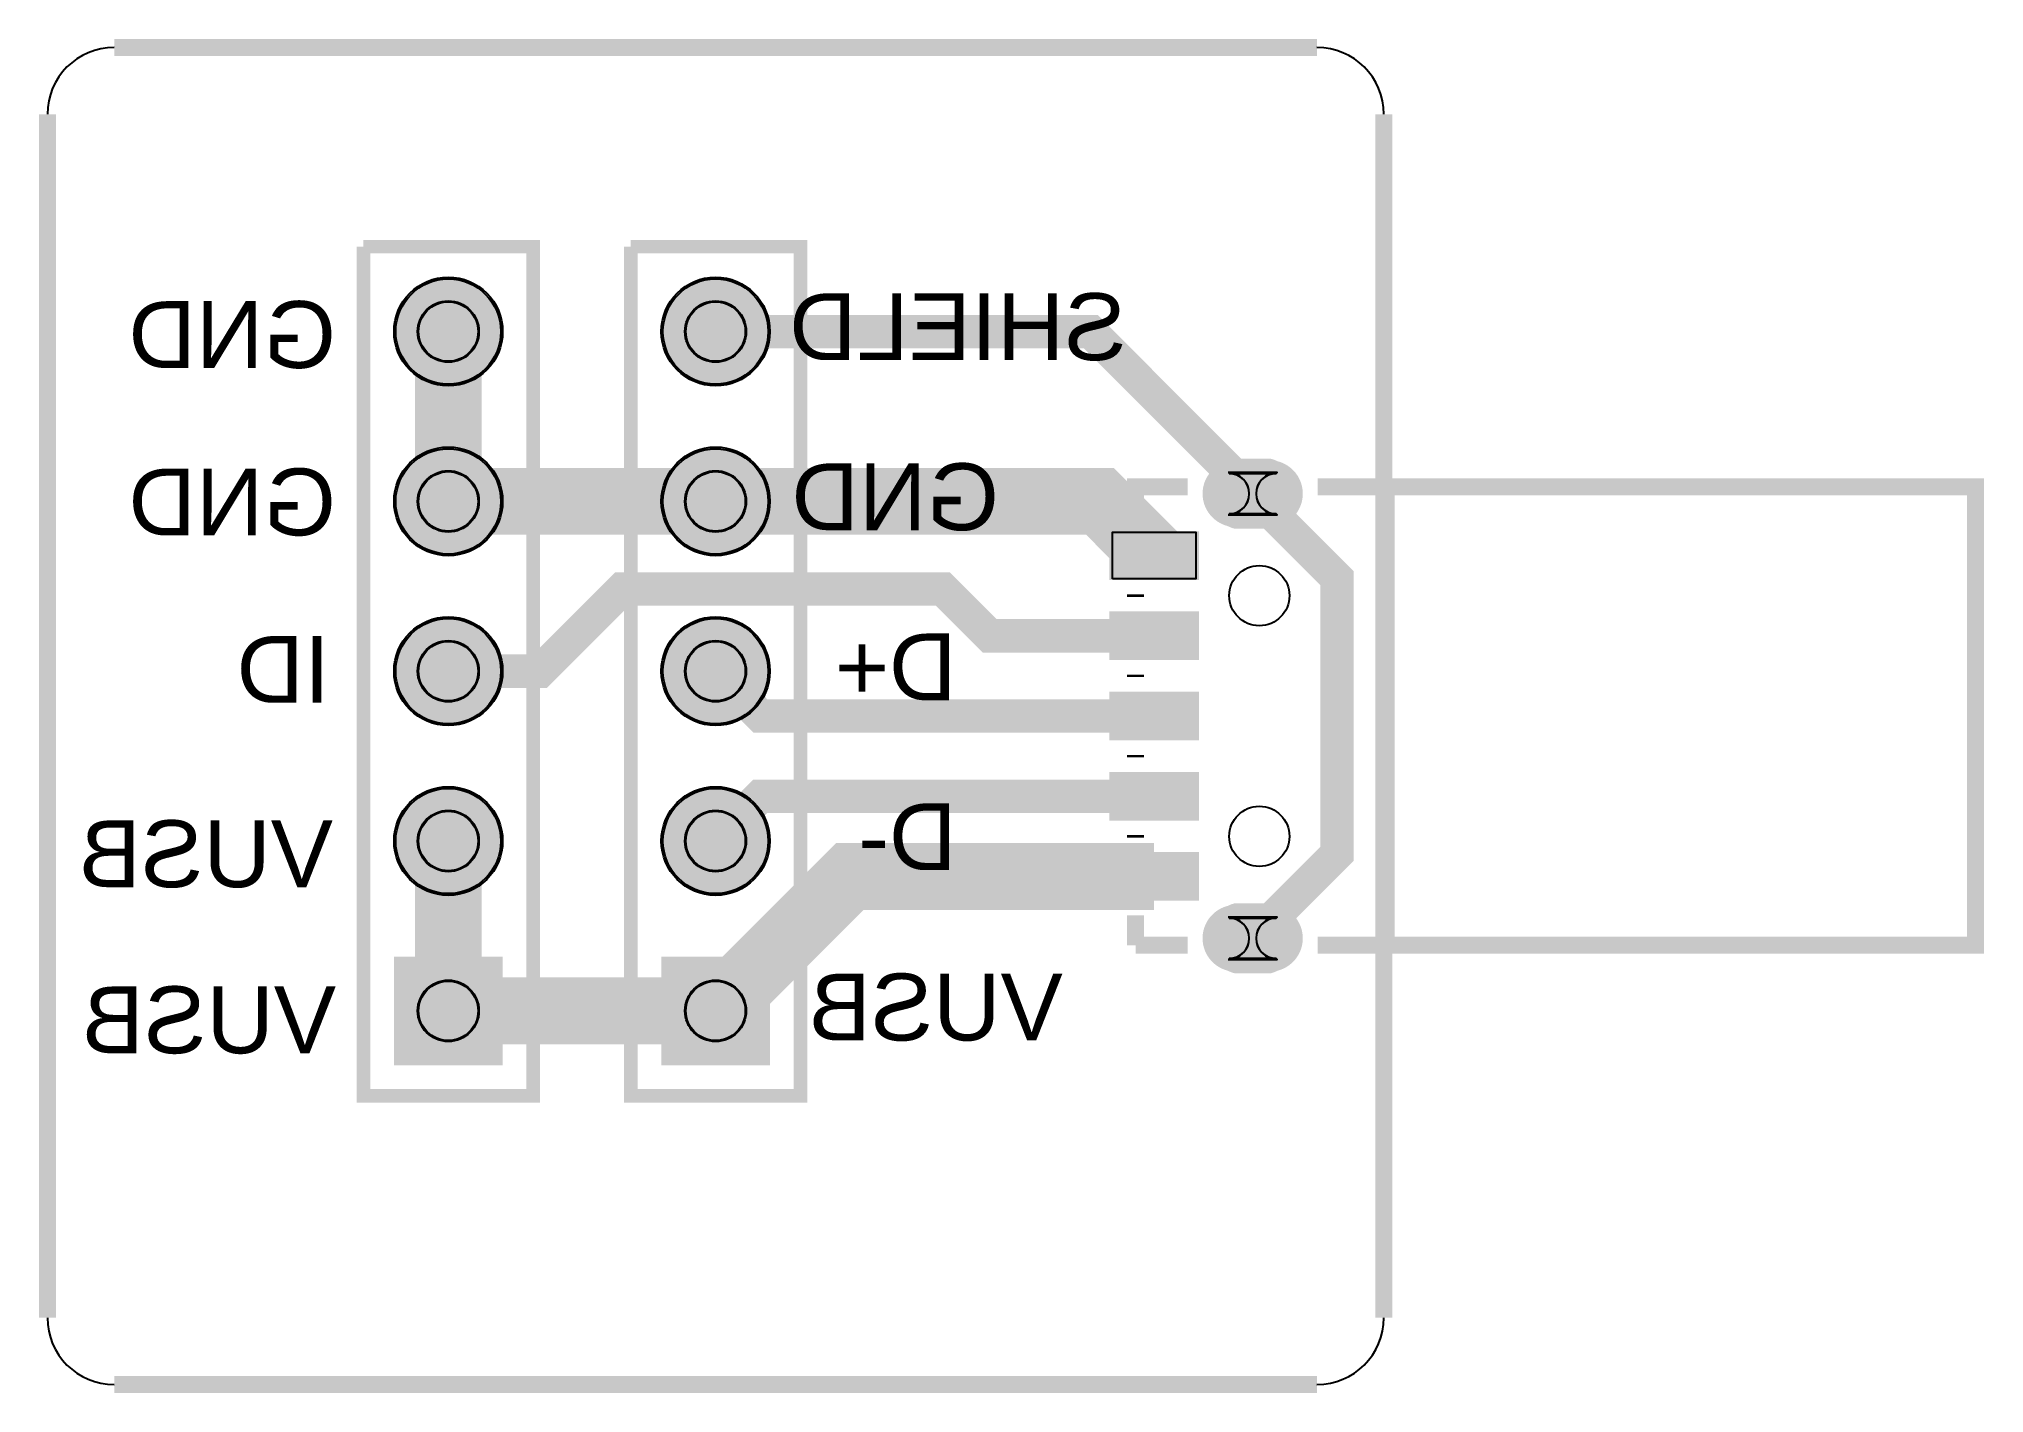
# Model space of a CAD drawing. Header units: millimetres. Extents: x -10.1 to 19, y -10.1 to 10.1.
import ezdxf

# ---------------------------------------------------------------- set-up
doc = ezdxf.new("R2010")
doc.units = ezdxf.units.MM
for name, color, linetype, true_color in [('BoardOutLine', 7, 'Continuous', 0xff00ff), ('BottomSolderMaskLayer', 7, 'Continuous', 0xaa00ff), ('Multi-Layer', 7, 'Continuous', 0xc0c0c0), ('TopLayer', 7, 'Continuous', 0xff0000), ('TopPasteMaskLayer', 7, 'Continuous', 0x808080), ('TopSilkLayer', 7, 'Continuous', 0xffcc00), ('TopSolderMaskLayer', 7, 'Continuous', 0x800080)]:
    doc.layers.add(name, color=color, linetype=linetype, true_color=true_color)
doc.styles.get("Standard").update_dxf_attribs({"font": 'arial.ttf'})

msp = doc.modelspace()

# ---------------------------------------------------------------- hatches: boundary and pattern name
at = {"layer": 'BottomSolderMaskLayer'}
for points in [[(-4.812801625603251, 5.750063500126998, 1), (-3.1871983743967487, 5.750063500126998, 1)], [(-0.8128016256032513, 5.750063500126998, 1), (0.8128016256032513, 5.750063500126998, 1)], [(-4.812801625603251, 3.210058420116866, 1), (-3.1871983743967487, 3.210058420116866, 1)], [(-0.8128016256032513, 3.210058420116866, 1), (0.8128016256032513, 3.210058420116866, 1)], [(7.774905394972166, 2.799466598933293, -0.7853981633974483), (7.774905394972166, 3.8502667005334956), (8.30030544577221, 3.8502667005334956, -0.7853981633974483), (8.30030544577221, 2.799466598933293)], [(-4.812801625603251, 0.6700533401067332, 1), (-3.1871983743967487, 0.6700533401067332, 1)], [(-0.8128016256032513, 0.6700533401067332, 1), (0.8128016256032513, 0.6700533401067332, 1)], [(-4.812801625603251, -1.869951739903513, 1), (-3.1871983743967487, -1.869951739903513, 1)], [(-0.8128016256032513, -1.869951739903513, 1), (0.8128016256032513, -1.869951739903513, 1)], [(7.774905394972166, -3.8505207010413756, -0.7853981633974483), (7.774905394972166, -2.799720599441173), (8.30030544577221, -2.799720599441173, -0.7853981633974483), (8.30030544577221, -3.8505207010413756)], [(-4.812801625603242, -5.222810884331352), (-4.812801625603242, -3.597207633124981), (-3.1871983743967576, -3.597207633124981), (-3.1871983743967576, -5.222810884331352)], [(-0.8128016256032424, -5.222810884331352), (-0.8128016256032424, -3.597207633124981), (0.8128016256032424, -3.597207633124981), (0.8128016256032424, -5.222810884331352)]]:
    msp.add_hatch(color=256, dxfattribs=at).paths.add_polyline_path(points)
at = {"layer": 'Multi-Layer'}
for points in [[(-4.78740157480315, 5.750063500126998, 1), (-3.21259842519685, 5.750063500126998, 1)], [(-0.7874015748031498, 5.750063500126998, 1), (0.7874015748031498, 5.750063500126998, 1)], [(-4.78740157480315, 3.210058420116866, 1), (-3.21259842519685, 3.210058420116866, 1)], [(-0.7874015748031498, 3.210058420116866, 1), (0.7874015748031498, 3.210058420116866, 1)], [(7.787604775209502, 2.8248666497333943, -0.7853981633974483), (7.787604775209502, 3.8248666497333943), (8.287604775209502, 3.8248666497333943, -0.7853981633974483), (8.287604775209502, 2.8248666497333943)], [(-4.78740157480315, 0.6700533401067332, 1), (-3.21259842519685, 0.6700533401067332, 1)], [(-0.7874015748031498, 0.6700533401067332, 1), (0.7874015748031498, 0.6700533401067332, 1)], [(-4.78740157480315, -1.869951739903513, 1), (-3.21259842519685, -1.869951739903513, 1)], [(-0.7874015748031498, -1.869951739903513, 1), (0.7874015748031498, -1.869951739903513, 1)], [(7.787604775209502, -3.8251206502412742, -0.7853981633974483), (7.787604775209502, -2.8251206502412742), (8.287604775209502, -2.8251206502412742, -0.7853981633974483), (8.287604775209502, -3.8251206502412742)], [(-4.787401574803084, -5.197409194818306), (-4.787401574803084, -3.6226060452121374), (-3.2125984251969157, -3.6226060452121374), (-3.2125984251969157, -5.197409194818306)], [(-0.7874015748030843, -5.197409194818306), (-0.7874015748030843, -3.6226060452121374), (0.787401574803198, -3.6226060452121374), (0.787401574803198, -5.197409194818306)]]:
    msp.add_hatch(color=256, dxfattribs=at).paths.add_polyline_path(points)
at = {"layer": 'TopLayer'}
for points in [[(5.937566675133439, 2.0500635001270666), (5.937566675133439, 2.7500889001778432), (7.187528575057286, 2.7500889001778432), (7.187528575057286, 2.0500635001270666)], [(5.937566675133439, 0.8500635001270211), (5.937566675133439, 1.5500889001777978), (7.187528575057286, 1.5500889001777978), (7.187528575057286, 0.8500635001270211)], [(5.937566675133439, -0.34993649987291064), (5.937566675133439, 0.3500889001777523), (7.187528575057286, 0.3500889001777523), (7.187528575057286, -0.34993649987291064)], [(5.937566675133439, -1.5499364998729561), (5.937566675133439, -0.8499110998221795), (7.187528575057286, -0.8499110998221795), (7.187528575057286, -1.5499364998729561)], [(5.937566675133439, -2.7499364998730016), (5.937566675133439, -2.0499110998221113), (7.187579375158748, -2.0499110998221113), (7.187579375158748, -2.7499364998730016)]]:
    msp.add_hatch(color=256, dxfattribs=at).paths.add_polyline_path(points)
at = {"layer": 'TopPasteMaskLayer'}
for points in [[(7.787680975362036, 2.8253238506478056), (7.755645870232229, 2.8263511612510683), (7.723742404649784, 2.8294288570713206), (7.692101676759648, 2.8345442912002454), (7.660853705062436, 2.8416764432273567), (7.630126894138812, 2.8507960056189177), (7.600047507009776, 2.8618655041476586), (7.5707391462931355, 2.8748394518829627), (7.542322246294816, 2.8896645361061246), (7.514913578118467, 2.906279837383522), (7.488625769828332, 2.9246170798980984), (7.463566843636045, 2.944600912008923), (7.4398397720149205, 2.966149215886958), (7.417542054563, 2.9891734449550995), (7.3967653173583585, 3.0135789877447223), (7.377594936445348, 3.0392655566747635), (7.360109687008844, 3.0661276001540045), (7.34438141966848, 3.094054736315911), (7.33047476522961, 3.1229322066009217), (7.31844686910199, 3.1526413473236516), (7.308347156476202, 3.183060077287564), (7.300217129226212, 3.21406339944258), (7.294090195367971, 3.2455239145248242), (7.289991531779606, 3.2773123445667807), (7.287937980744118, 3.309298064128484), (7.287937980740935, 3.341349637065605), (7.289991531769829, 3.373335356627763), (7.294090195351828, 3.4051237866704014), (7.300217129203702, 3.4365843017538964), (7.308347156447326, 3.467587623910731), (7.318446869066747, 3.49800635387669), (7.330474765188455, 3.5277154946018072), (7.344381419621413, 3.55659296488966), (7.360109686956321, 3.58452010105475), (7.377594936387368, 3.611382144537515), (7.396765317294921, 3.6370687134714217), (7.417542054494788, 3.6614742562653646), (7.439839771941934, 3.68449848533794), (7.463566843558738, 3.7060467892208635), (7.488625769746932, 3.7260306213366903), (7.514913578033429, 3.74436786385661), (7.542322246206368, 3.7609831651396917), (7.570739146201731, 3.775808249368538), (7.600047506915644, 3.7887821971097537), (7.630126894042633, 3.7998516956446338), (7.660853704964211, 3.808971258042561), (7.692101676660059, 3.8161034100759252), (7.723742404549057, 3.8212188442112165), (7.755645870131048, 3.8242965400380626), (7.7876809752604, 3.8253238506478056), (8.287630175260347, 3.8253238506478056), (8.319665280390154, 3.824296540044429), (8.3515687459726, 3.821218844224177), (8.383209473862507, 3.8161034100953657), (8.414457445559947, 3.8089712580681407), (8.445184256483572, 3.7998516956765798), (8.475263643612607, 3.7887821971479525), (8.504572004329248, 3.7758082494125347), (8.532988904327567, 3.7609831651894865), (8.560397572503916, 3.744367863912089), (8.586685380794052, 3.726030621397399), (8.611744306986338, 3.7060467892865745), (8.635471378607463, 3.6844984854085396), (8.657769096059383, 3.661474256340398), (8.678545833264025, 3.637068713550775), (8.697716214177035, 3.6113821446208476), (8.715201463613539, 3.5845201011416066), (8.730929730953903, 3.556592964979586), (8.744836385392773, 3.5277154946945757), (8.756864281520393, 3.4980063539719595), (8.766963994146181, 3.4675876240079333), (8.775094021396171, 3.4365843018529176), (8.781220955254412, 3.405123786770673), (8.785319618842777, 3.3733353567287168), (8.787373169878265, 3.3413496371670135), (8.787373169881448, 3.3092980642298926), (8.785319618852327, 3.2773123446677346), (8.781220955270555, 3.245523914625096), (8.775094021418681, 3.214063399541601), (8.766963994175057, 3.18306007738488), (8.756864281555409, 3.152641347418921), (8.744836385433928, 3.12293220669369), (8.73092973100097, 3.094054736405951), (8.715201463666062, 3.0661276002408613), (8.697716214235015, 3.0392655567579823), (8.678545833327462, 3.0135789878240757), (8.657769096127595, 2.9891734450302465), (8.63547137868045, 2.9661492159575573), (8.611744307063645, 2.9446009120747476), (8.586685380875451, 2.924617079958807), (8.560397572588954, 2.9062798374390013), (8.532988904416015, 2.8896645361559194), (8.504572004420652, 2.8748394519270732), (8.47526364370674, 2.8618655041857437), (8.44518425657975, 2.8507960056509773), (8.414457445658172, 2.84167644325305), (8.383209473962324, 2.834544291219572), (8.351568746073326, 2.8294288570843946), (8.319665280491336, 2.8263511612575485), (8.287630175361983, 2.8253238506478056)], [(5.937668275336591, 0.8504699009398564), (5.937668275336591, 1.550444500889057), (7.18773177546359, 1.550444500889057), (7.18773177546359, 0.8504699009398564)], [(5.937668275336591, -0.349682499364917), (5.937668275336591, 0.3505207010414324), (7.18773177546359, 0.3505207010414324), (7.18773177546359, -0.349682499364917)], [(5.937668275336591, -1.5496316992633865), (5.937668275336591, -0.849631699263341), (7.18773177546359, -0.849631699263341), (7.18773177546359, -1.5496316992633865)], [(5.937668275336591, -2.7495808991617423), (5.937668275336591, -2.049580899161697), (7.18773177546359, -2.049580899161697), (7.18773177546359, -2.7495808991617423)], [(7.787680975362036, -3.824612649225287), (7.755645870232229, -3.8235853386219105), (7.723742404649784, -3.820507642801658), (7.692101676759648, -3.815392208672847), (7.660853705062436, -3.808260056645622), (7.630126894138812, -3.799140494254061), (7.600047507009776, -3.7880709957253202), (7.5707391462931355, -3.775097047990016), (7.542322246294816, -3.760271963766968), (7.514913578118467, -3.7436566624895704), (7.488625769828332, -3.7253194199748805), (7.463566843636045, -3.705335587864056), (7.4398397720149205, -3.683787283986021), (7.417542054563, -3.6607630549178793), (7.3967653173583585, -3.6363575121282565), (7.377594936445348, -3.610670943198329), (7.360109687008844, -3.583808899719088), (7.34438141966848, -3.5558817635570676), (7.33047476522961, -3.527004293272057), (7.31844686910199, -3.497295152549441), (7.308347156476202, -3.4668764225854147), (7.300217129226212, -3.435873100430399), (7.294090195367971, -3.4044125853481546), (7.289991531779606, -3.372624155306198), (7.287937980744118, -3.340638435744495), (7.287937980740935, -3.308586862807374), (7.289991531769829, -3.276601143245216), (7.294090195351828, -3.2448127132025775), (7.300217129203702, -3.2133521981190825), (7.308347156447326, -3.1823488759623615), (7.318446869066747, -3.1519301459964026), (7.330474765188455, -3.1222210052711716), (7.344381419621413, -3.0933435349834326), (7.360109686956321, -3.0654163988183427), (7.377594936387368, -3.0385543553354637), (7.396765317294921, -3.012867786401557), (7.417542054494788, -2.988462243607728), (7.439839771941934, -2.9654380145350387), (7.463566843558738, -2.9438897106521154), (7.488625769746932, -2.9239058785362886), (7.514913578033429, -2.905568636016369), (7.542322246206368, -2.888953334733401), (7.570739146201731, -2.874128250504441), (7.600047506915644, -2.861154302763225), (7.630126894042633, -2.850084804228459), (7.660853704964211, -2.8409652418305313), (7.692101676660059, -2.8338330897970536), (7.723742404549057, -2.828717655661876), (7.755645870131048, -2.82563995983503), (7.7876809752604, -2.824612649225287), (8.287630175260347, -2.824612649225287), (8.319665280390154, -2.8256399598285498), (8.3515687459726, -2.828717655648802), (8.383209473862507, -2.833833089777613), (8.414457445559947, -2.840965241804838), (8.445184256483572, -2.850084804196399), (8.475263643612607, -2.86115430272514), (8.504572004329248, -2.874128250460444), (8.532988904327567, -2.888953334683606), (8.560397572503916, -2.9055686359610036), (8.586685380794052, -2.92390587847558), (8.611744306986338, -2.9438897105864044), (8.635471378607463, -2.965438014464439), (8.657769096059383, -2.988462243532581), (8.678545833264025, -3.0128677863222038), (8.697716214177035, -3.038554355252245), (8.715201463613539, -3.065416398731486), (8.730929730953903, -3.0933435348933926), (8.744836385392773, -3.122221005178403), (8.756864281520393, -3.151930145901133), (8.766963994146181, -3.1823488758650456), (8.775094021396171, -3.2133521980200612), (8.781220955254412, -3.2448127131023057), (8.785319618842777, -3.276601143144262), (8.787373169878265, -3.3085868627059654), (8.787373169881448, -3.3406384356430863), (8.785319618852327, -3.3726241552052443), (8.781220955270555, -3.404412585247883), (8.775094021418681, -3.435873100331378), (8.766963994175057, -3.4668764224882125), (8.756864281555409, -3.4972951524541713), (8.744836385433928, -3.5270042931792887), (8.73092973100097, -3.5558817634671414), (8.715201463666062, -3.5838088996322313), (8.697716214235015, -3.6106709431149966), (8.678545833327462, -3.636357512048903), (8.657769096127595, -3.660763054842846), (8.63547137868045, -3.6837872839154215), (8.611744307063645, -3.705335587798345), (8.586685380875451, -3.7253194199141717), (8.560397572588954, -3.7436566624340912), (8.532988904416015, -3.760271963717173), (8.504572004420652, -3.7750970479460193), (8.47526364370674, -3.788070995687235), (8.44518425657975, -3.799140494222115), (8.414457445658172, -3.8082600566200426), (8.383209473962324, -3.8153922086534067), (8.351568746073326, -3.820507642788698), (8.319665280491336, -3.8235853386154304), (8.287630175361983, -3.824612649225287)]]:
    msp.add_hatch(color=256, dxfattribs=at).paths.add_polyline_path(points)
at = {"layer": 'TopSolderMaskLayer'}
for points in [[(-4.812801625603251, 5.750063500126998, 1), (-3.1871983743967487, 5.750063500126998, 1)], [(-0.8128016256032513, 5.750063500126998, 1), (0.8128016256032513, 5.750063500126998, 1)], [(-4.812801625603251, 3.210058420116866, 1), (-3.1871983743967487, 3.210058420116866, 1)], [(-0.8128016256032513, 3.210058420116866, 1), (0.8128016256032513, 3.210058420116866, 1)], [(7.774905394972166, 2.799466598933293, -0.7853981633974483), (7.774905394972166, 3.8502667005334956), (8.30030544577221, 3.8502667005334956, -0.7853981633974483), (8.30030544577221, 2.799466598933293)], [(5.892206215748956, 2.0358401323187536), (5.892206215748956, 2.7643143324853554), (7.232879817833464, 2.7643143324853554), (7.232879817833464, 2.0358401323187536)], [(-4.812801625603251, 0.6700533401067332, 1), (-3.1871983743967487, 0.6700533401067332, 1)], [(-0.8128016256032513, 0.6700533401067332, 1), (0.8128016256032513, 0.6700533401067332, 1)], [(5.892206215748956, 0.8358360033201961), (5.892206215748956, 1.564310203486798), (7.232879817833464, 1.564310203486798), (7.232879817833464, 0.8358360033201961)], [(5.892206215748956, -0.3641578031820245), (5.892206215748956, 0.3643163969845773), (7.232879817833464, 0.3643163969845773), (7.232879817833464, -0.3641578031820245)], [(5.892206215748956, -1.5641619321804683), (5.892206215748956, -0.8356877320139802), (7.232879817833464, -0.8356877320139802), (7.232879817833464, -1.5641619321804683)], [(-4.812801625603251, -1.869951739903513, 1), (-3.1871983743967487, -1.869951739903513, 1)], [(-0.8128016256032513, -1.869951739903513, 1), (0.8128016256032513, -1.869951739903513, 1)], [(5.892206215748956, -2.7641557386828026), (5.892206215748956, -2.0356815385159734), (7.2329343045782934, -2.0356815385159734), (7.2329343045782934, -2.7641557386828026)], [(7.774905394972166, -3.8505207010413756, -0.7853981633974483), (7.774905394972166, -2.799720599441173), (8.30030544577221, -2.799720599441173, -0.7853981633974483), (8.30030544577221, -3.8505207010413756)], [(-4.812801625603242, -5.222810884331352), (-4.812801625603242, -3.597207633124981), (-3.1871983743967576, -3.597207633124981), (-3.1871983743967576, -5.222810884331352)], [(-0.8128016256032424, -5.222810884331352), (-0.8128016256032424, -3.597207633124981), (0.8128016256032424, -3.597207633124981), (0.8128016256032424, -5.222810884331352)]]:
    msp.add_hatch(color=256, dxfattribs=at).paths.add_polyline_path(points)

# ---------------------------------------------------------------- linework, layer by layer
at = {"layer": 'BoardOutLine', "const_width": 0.25400050800101603}
for points in [[(-9, 10), (9, 10)], [(-10, -9), (-10, 9)], [(10, 9), (10, -9)], [(10.00005080010169, -3.3999999999999773), (10.00005080010169, 3.400000000000091)], [(9, -9.999999999999886), (-9, -9.999999999999886)]]:
    msp.add_lwpolyline(points, dxfattribs=at)
at = {"layer": 'BoardOutLine'}
for centre, start, end in [((-9, 9), 90, 180), ((9, 9), 0, 90), ((-9, -9), 180.00000000000148, 270), ((9, -9), 270, 0)]:
    msp.add_arc(centre, 1, start, end, dxfattribs=at)
at = {"layer": 'BottomSolderMaskLayer'}
for points in [[(7.669772004060178, 3.6403430226215847), (8.40535876555623, 3.6403430226215847)], [(7.669772004060178, 3.009862961661463), (8.40535876555623, 3.009862961661463)], [(7.669772004060178, -3.009696797888148), (8.40535876555623, -3.009696797888148)], [(7.669772004060178, -3.6401768588482697), (8.40535876555623, -3.6401768588482697)]]:
    msp.add_lwpolyline(points, close=True, dxfattribs=at)
for centre, radius in [((-4, 5.750063500126998), 0.8128016256032513), ((0, 5.750063500126998), 0.8128016256032513), ((-4, 5.750012700025422), 0.45883962735667416), ((0, 5.750012700025422), 0.45883962735667416), ((-4, 3.210058420116866), 0.8128016256032513), ((0, 3.210058420116866), 0.8128016256032513), ((-4, 3.21000762001529), 0.45883962735667416), ((0, 3.21000762001529), 0.45883962735667416), ((-4, 0.6700533401067332), 0.8128016256032513), ((0, 0.6700533401067332), 0.8128016256032513), ((-4, 0.6700025400051572), 0.45883962735667416), ((0, 0.6700025400051572), 0.45883962735667416), ((-4, -1.869951739903513), 0.8128016256032513), ((0, -1.869951739903513), 0.8128016256032513), ((-4, -1.870002540005089), 0.45883962735667416), ((0, -1.870002540005089), 0.45883962735667416), ((-4, -4.410007620015222), 0.45883962735667416), ((0, -4.410007620015222), 0.45883962735667416)]:
    msp.add_circle(centre, radius, dxfattribs=at)
for centre, start, end in [((7.669772004060178, 3.325102992141524), 270, 90), ((8.40535876555623, 3.325102992141524), 90, 270), ((7.669772004060178, -3.324936828368209), 270, 90), ((8.40535876555623, -3.324936828368209), 90, 270)]:
    msp.add_arc(centre, 0.315240030480061, start, end, dxfattribs=at)
at = {"layer": 'Multi-Layer'}
for points in [[(7.687553975107903, 3.625095250190543), (8.387579375158793, 3.625095250190543)], [(7.687553975107903, 3.0250952501905433), (8.387579375158793, 3.0250952501905433)], [(7.687553975107903, -3.024942849885588), (8.387579375158793, -3.024942849885588)], [(7.687553975107903, -3.6249428498855876), (8.387579375158793, -3.6249428498855876)]]:
    msp.add_lwpolyline(points, close=True, dxfattribs=at)
for centre, radius in [((-4, 5.750063500126998), 0.7874015748031498), ((0, 5.750063500126998), 0.7874015748031498), ((-4, 5.750012700025422), 0.4445008890017781), ((0, 5.750012700025422), 0.4445008890017781), ((-4, 3.210058420116866), 0.7874015748031498), ((0, 3.210058420116866), 0.7874015748031498), ((-4, 3.21000762001529), 0.4445008890017781), ((0, 3.21000762001529), 0.4445008890017781), ((8.137668275336637, 1.7998475996952266), 0.4500127000254001), ((-4, 0.6700533401067332), 0.7874015748031498), ((0, 0.6700533401067332), 0.7874015748031498), ((-4, 0.6700025400051572), 0.4445008890017781), ((0, 0.6700025400051572), 0.4445008890017781), ((-4, -1.869951739903513), 0.7874015748031498), ((0, -1.869951739903513), 0.7874015748031498), ((-4, -1.870002540005089), 0.4445008890017781), ((0, -1.870002540005089), 0.4445008890017781), ((8.137668275336637, -1.8001016002031065), 0.4500127000254001), ((-4, -4.410007620015222), 0.4445008890017781), ((0, -4.410007620015222), 0.4445008890017781)]:
    msp.add_circle(centre, radius, dxfattribs=at)
for centre, start, end in [((7.687553975107903, 3.325095250190543), 270, 90), ((8.387579375158793, 3.325095250190543), 90, 270), ((7.687553975107903, -3.3249428498855877), 270, 90), ((8.387579375158793, -3.3249428498855877), 90, 270)]:
    msp.add_arc(centre, 0.30000000000000004, start, end, dxfattribs=at)
at = {"layer": 'TopLayer'}
for points, const_width in [([(-4, 3.21000762001529), (-4, 5.750012700025422)], 1), ([(8.037541275082503, 3.3249936499872774), (5.612522225044586, 5.750012700025422), (0, 5.750012700025422)], 0.5), ([(-4, 3.21000762001529), (0, 3.21000762001529)], 1), ([(6.562611125222247, 2.400050800101667), (5.752603505207162, 3.210058420116866), (0, 3.210058420116866)], 1), ([(8.037541275082503, -3.3249936499871637), (9.299999999999955, -2.0625349250698264), (9.299999999999955, 2.0625349250698264), (8.037541275082503, 3.3249936499872774)], 0.5), ([(6.563373126746228, 1.1988823977648053), (4.099568199136456, 1.1988823977648053), (3.4010668021335277, 1.8999237998476701), (-1.3995427990856797, 1.8999237998476701), (-2.6289052578105156, 0.6705613411227205), (-4.000508001015987, 0.6705613411227205)], 0.5), ([(6.562560325120785, 0.00012700025411049864), (0.6698755397510467, 0.00012700025411049864), (0, 0.6700025400051572)], 0.5), ([(6.562560325120785, -1.200025400050663), (0.6699771399543124, -1.200025400050663), (0, -1.870002540005089)], 0.5), ([(-4, -4.409956819913646), (-4, -1.869951739903513)], 1), ([(0, -4.410007620015222), (2.010083820167665, -2.3999237998475564), (6.562560325120785, -2.3999237998475564)], 1), ([(-4, -4.409956819913646), (0, -4.409956819913646)], 1)]:
    msp.add_lwpolyline(points, dxfattribs=dict(at, const_width=const_width))
at = {"layer": 'TopPasteMaskLayer'}
msp.add_lwpolyline([(5.937668275336591, 2.050444500889057), (5.937668275336591, 2.750342900685837), (7.18773177546359, 2.750342900685837), (7.18773177546359, 2.050444500889057)], close=True, dxfattribs=at)
at = {"layer": 'TopSilkLayer'}
for points, const_width in [([(-5.270002540005066, -3.7750063500126316), (-5.270002540005066, -5.680010160020288), (-2.7299974599949337, -5.680010160020288), (-2.7299974599949337, 7.020015240030489), (-5.270002540005066, 7.020015240030489)], 0.20320040640081283), ([(-5.270002540005066, 7.020015240030489), (-5.270002540005066, -3.7750063500126316)], 0.20299974599949203), ([(-1.2700025400050663, -3.7750063500126316), (-1.2700025400050663, -5.680010160020288), (1.2700025400050663, -5.680010160020288), (1.2700025400050663, 7.020015240030489), (-1.2700025400050663, 7.020015240030489)], 0.20320040640081283), ([(-1.2700025400050663, 7.020015240030489), (-1.2700025400050663, -3.7750063500126316)], 0.20299974599949203), ([(7.063881127762215, 3.4290830581661567), (6.284074168148436, 3.4290830581661567), (6.284074168148436, 2.9812293624587483)], 0.25400050800101603), ([(9.011633223266472, -3.4286258572517454), (18.856692913385814, -3.4286258572517454), (18.856692913385814, 3.4293878587757263), (9.011633223266472, 3.4293878587757263)], 0.25400050800101603), ([(10.037592075184193, 3.4000762001525118), (10.037592075184193, -3.3999237998475564)], 0.25400050800101603), ([(6.284074168148436, 1.818923037846048), (6.284074168148436, 1.7812293624588165)], 0.25400050800101603), ([(6.284074168148436, 0.6189230378461161), (6.284074168148436, 0.581229362458771)], 0.25400050800101603), ([(6.284074168148436, -0.5810769621538157), (6.284074168148436, -0.6187706375411608)], 0.25400050800101603), ([(6.284074168148436, -1.7810769621538611), (6.284074168148436, -1.8187706375412063)], 0.25400050800101603), ([(6.284074168148436, -2.9810769621539066), (6.284074168148436, -3.4289306578612013)], 0.25400050800101603), ([(6.284074168148436, -3.4289306578612013), (7.063881127762215, -3.4289306578612013)], 0.25400050800101603)]:
    msp.add_lwpolyline(points, dxfattribs=dict(at, const_width=const_width))
at = {"layer": 'TopSolderMaskLayer'}
for points in [[(7.669772004060178, 3.6403430226215847), (8.40535876555623, 3.6403430226215847)], [(7.669772004060178, 3.009862961661463), (8.40535876555623, 3.009862961661463)], [(7.669772004060178, -3.009696797888148), (8.40535876555623, -3.009696797888148)], [(7.669772004060178, -3.6401768588482697), (8.40535876555623, -3.6401768588482697)]]:
    msp.add_lwpolyline(points, close=True, dxfattribs=at)
for centre, radius in [((-4, 5.750063500126998), 0.8128016256032513), ((0, 5.750063500126998), 0.8128016256032513), ((-4, 5.750012700025422), 0.45883962735667416), ((0, 5.750012700025422), 0.45883962735667416), ((-4, 3.210058420116866), 0.8128016256032513), ((0, 3.210058420116866), 0.8128016256032513), ((-4, 3.21000762001529), 0.45883962735667416), ((0, 3.21000762001529), 0.45883962735667416), ((-4, 0.6700533401067332), 0.8128016256032513), ((0, 0.6700533401067332), 0.8128016256032513), ((-4, 0.6700025400051572), 0.45883962735667416), ((0, 0.6700025400051572), 0.45883962735667416), ((-4, -1.869951739903513), 0.8128016256032513), ((0, -1.869951739903513), 0.8128016256032513), ((-4, -1.870002540005089), 0.45883962735667416), ((0, -1.870002540005089), 0.45883962735667416), ((-4, -4.410007620015222), 0.45883962735667416), ((0, -4.410007620015222), 0.45883962735667416)]:
    msp.add_circle(centre, radius, dxfattribs=at)
for centre, start, end in [((7.669772004060178, 3.325102992141524), 270, 90), ((8.40535876555623, 3.325102992141524), 90, 270), ((7.669772004060178, -3.324936828368209), 270, 90), ((8.40535876555623, -3.324936828368209), 90, 270)]:
    msp.add_arc(centre, 0.315240030480061, start, end, dxfattribs=at)

# ---------------------------------------------------------------- texts
at = {"layer": 'BottomSilkLayer', "text_generation_flag": 2}
for s, p in [('GND', (-5.679959359918712, 5.205232410464873)), ('SHIELD', (6.150114300228779, 5.322834645669332)), ('GND', (4.242062484124972, 2.7787655575311874)), ('GND', (-5.679959359918712, 2.701549403098852)), ('ID', (-5.770129540259063, 0.19735839471684358)), ('D+', (3.606045212090521, 0.23469646939292943)), ('D-', (3.606045212090521, -2.305308610617203)), ('VUSB', (-5.726187452374802, -2.5605791211581845)), ('VUSB', (-5.679959359918712, -5.044704089408128)), ('VUSB', (5.196088392176762, -4.8531877063753655))]:
    msp.add_text(s, height=1, dxfattribs=at).set_placement(p)

doc.saveas('drawing.dxf')
